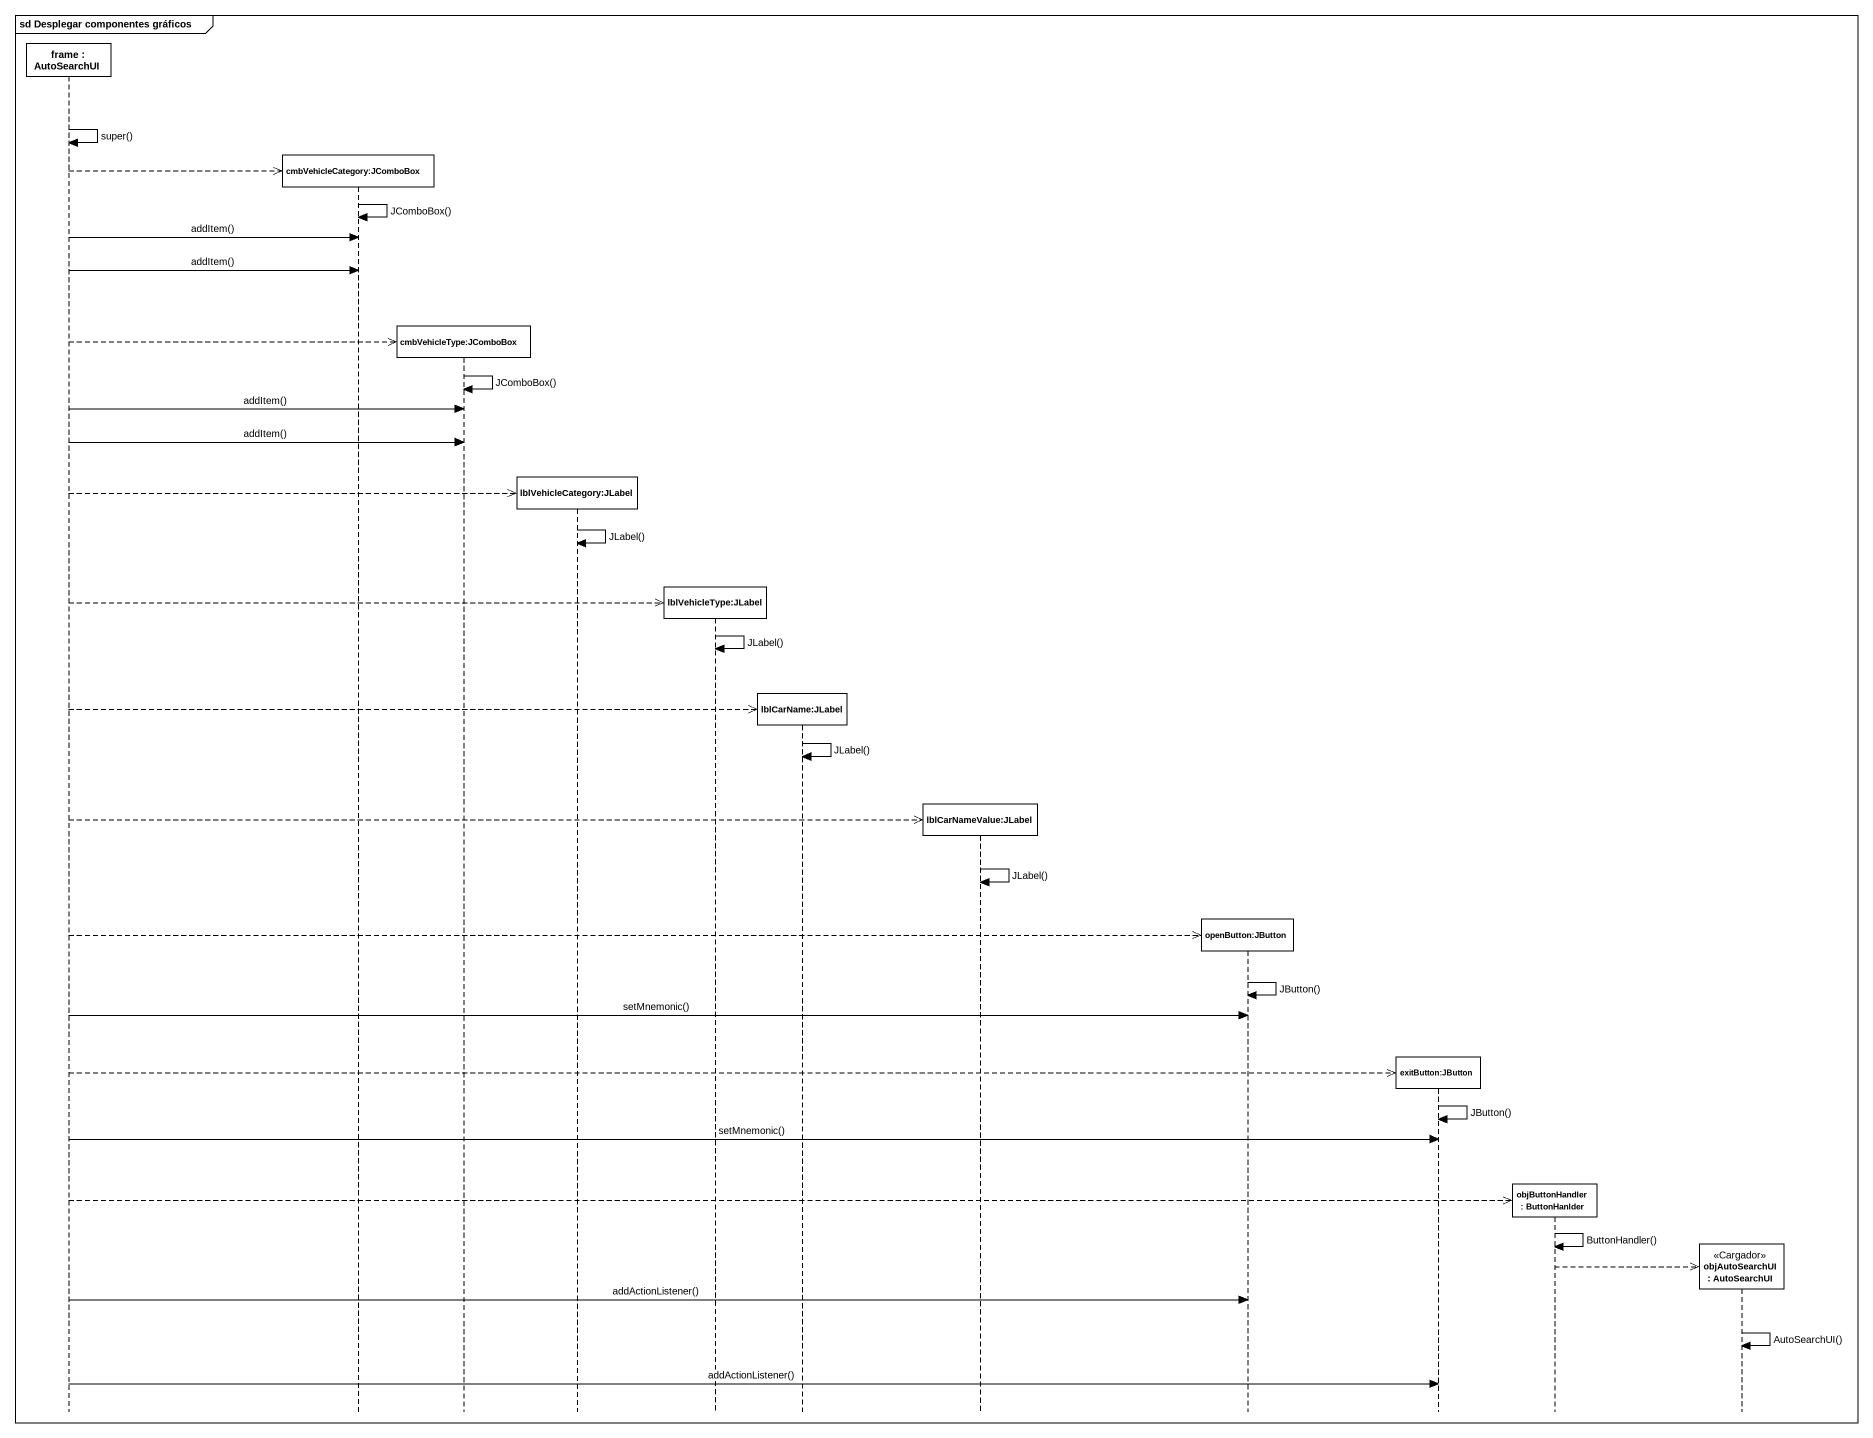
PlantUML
@startuml
mainframe sd Desplegar componentes gráficos
hide footbox
participant "frame : AutoSearchUI" as frame_
participant "cmbVehicleCategory:JComboBox" as cmbVehicleCategory_JComboBox
participant "cmbVehicleType:JComboBox" as cmbVehicleType_JComboBox
participant "lblVehicleCategory:JLabel" as lblVehicleCategory_JLabel
participant "lblVehicleType:JLabel" as lblVehicleType_JLabel
participant "lblCarName:JLabel" as lblCarName_JLabel
participant "lblCarNameValue:JLabel" as lblCarNameValue_JLabel
participant "openButton:JButton" as openButton_JButton
participant "exitButton:JButton" as exitButton_JButton
participant "objButtonHandler : ButtonHanlder" as objButtonHandler
participant "objAutoSearchUI : AutoSearchUI" as objAutoSearchUI <<Cargador>>

frame_ -> frame_ : super()
frame_ -->> cmbVehicleCategory_JComboBox **
cmbVehicleCategory_JComboBox -> cmbVehicleCategory_JComboBox : JComboBox()
frame_ -> cmbVehicleCategory_JComboBox : addItem()
frame_ -> cmbVehicleCategory_JComboBox : addItem()
frame_ -->> cmbVehicleType_JComboBox **
cmbVehicleType_JComboBox -> cmbVehicleType_JComboBox : JComboBox()
frame_ -> cmbVehicleType_JComboBox : addItem()
frame_ -> cmbVehicleType_JComboBox : addItem()
frame_ -->> lblVehicleCategory_JLabel **
lblVehicleCategory_JLabel -> lblVehicleCategory_JLabel : JLabel()
frame_ -->> lblVehicleType_JLabel **
lblVehicleType_JLabel -> lblVehicleType_JLabel : JLabel()
frame_ -->> lblCarName_JLabel **
lblCarName_JLabel -> lblCarName_JLabel : JLabel()
frame_ -->> lblCarNameValue_JLabel **
lblCarNameValue_JLabel -> lblCarNameValue_JLabel : JLabel()
frame_ -->> openButton_JButton **
openButton_JButton -> openButton_JButton : JButton()
frame_ -> openButton_JButton : setMnemonic()
frame_ -->> exitButton_JButton **
exitButton_JButton -> exitButton_JButton : JButton()
frame_ -> exitButton_JButton : setMnemonic()
frame_ -->> objButtonHandler **
objButtonHandler -> objButtonHandler : ButtonHandler()
objButtonHandler -->> objAutoSearchUI **
frame_ -> openButton_JButton : addActionListener()
objAutoSearchUI -> objAutoSearchUI : AutoSearchUI()
frame_ -> exitButton_JButton : addActionListener()
@enduml
